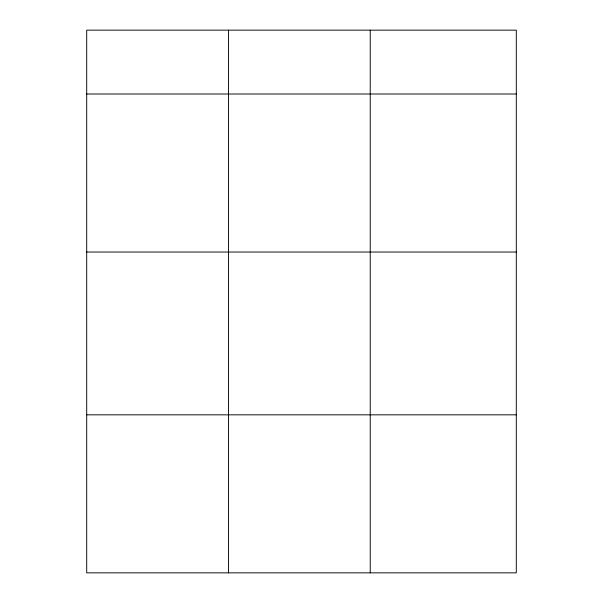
<?xml version="1.0" encoding="UTF-8"?>
<svg xmlns="http://www.w3.org/2000/svg" width="603" height="603" viewBox="0 0 603 603"><rect width="100%" height="100%" fill="white"/><g stroke="black" fill="none" stroke-linecap="round" stroke-linejoin="round"><path stroke-width="0.9" d="M516.296 252.031L516.296 30.15L86.704 30.15L86.704 572.85L516.296 572.85L516.296 252.031L86.704 252.031M86.704 94.008L516.296 94.008M86.704 414.834L516.296 414.834M370.234 30.15L370.234 572.85M228.469 30.15L228.469 572.85"/></g></svg>
